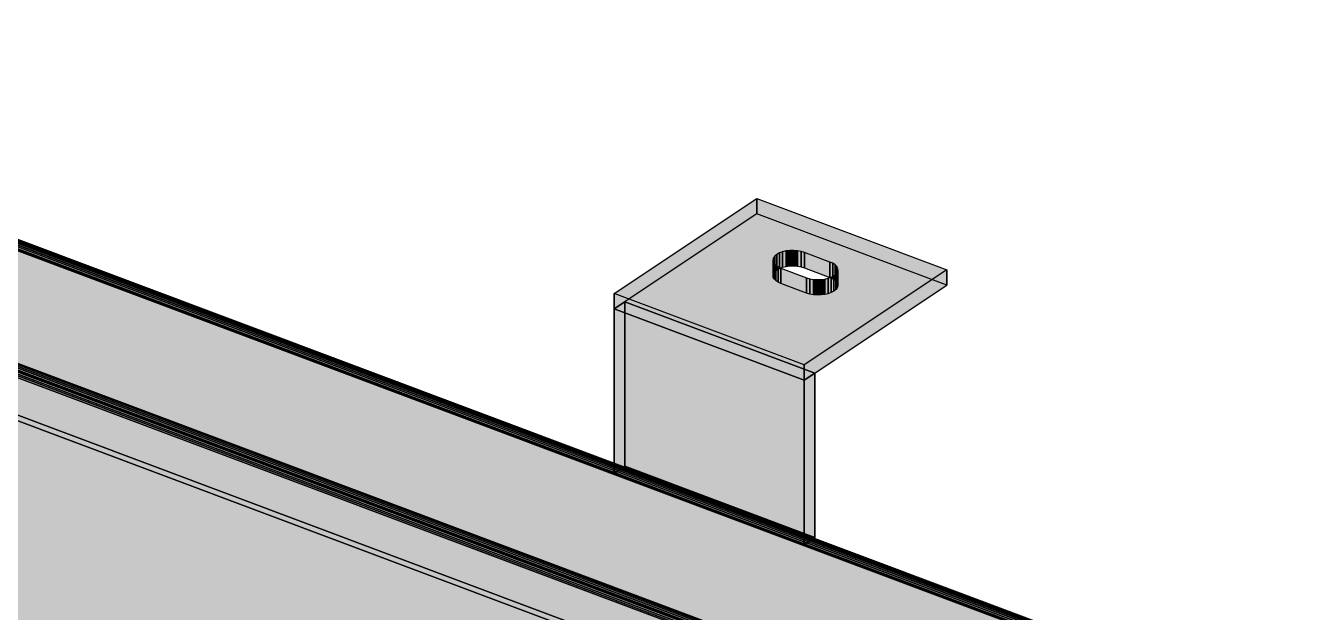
# Model space of a CAD drawing. Header units: millimetres. Extents: x 50 to 612415, y 2 to 4150.
# Drawn here: x 506594.5 to 506881.7, y 3400.5 to 3532.7 of the extents above; entities that cross this region are included whole.
import ezdxf

# ---------------------------------------------------------------- set-up
doc = ezdxf.new("R2010")
doc.units = ezdxf.units.MM
doc.layers.add('HATCH', color=8, linetype='Continuous', lineweight=9)
doc.layers.add('OUTLINE', color=7, linetype='Continuous', lineweight=25)

msp = doc.modelspace()

# ---------------------------------------------------------------- hatches: boundary and pattern name
at = {"layer": 'HATCH', "true_color": 0x617c87}
for points in [[(506463.463, 3532.508), (506437.09, 3514.926), (508531.174, 2729.645), (508557.547, 2747.227)], [(506438.529, 3512.651), (506464.901, 3530.233), (508556.108, 2746.03), (508529.735, 2728.448)], [(506465.121, 3530.022), (506490.45, 3338.131), (508395.612, 2623.695), (508556.01, 2745.938)], [(506492.302, 3337.242), (506466.973, 3529.133), (508555.973, 2745.758), (508395.575, 2623.515)], [(506438.501, 3512.555), (506438.499, 3512.581), (508529.661, 2728.395), (508529.64, 2728.379)], [(506438.516, 3512.639), (506438.529, 3512.651), (508529.735, 2728.448), (508529.72, 2728.438)], [(506445.4, 3498.899), (506446.603, 3499.701), (508521.501, 2721.614), (508520.298, 2720.812)]]:
    msp.add_hatch(color=145, dxfattribs=at).paths.add_polyline_path(points)
at = {"layer": 'HATCH', "true_color": 0x607b86}
for points in [[(506463.733, 3532.626), (506463.463, 3532.508), (508557.547, 2747.227), (508557.762, 2747.365)], [(506464.901, 3530.233), (506464.918, 3530.24), (508556.122, 2746.039), (508556.108, 2746.03)], [(506465.115, 3530.051), (506465.121, 3530.022), (508556.01, 2745.938), (508556.034, 2745.956)], [(506466.973, 3529.133), (506466.877, 3529.604), (508556.353, 2746.051), (508555.973, 2745.758)], [(506438.507, 3512.528), (506438.501, 3512.555), (508529.64, 2728.379), (508529.618, 2728.362)]]:
    msp.add_hatch(color=155, dxfattribs=at).paths.add_polyline_path(points)
at = {"layer": 'HATCH', "true_color": 0x5f7984}
for points in [[(506464.05, 3532.652), (506463.733, 3532.626), (508557.762, 2747.365), (508557.914, 2747.453)], [(506464.918, 3530.24), (506464.938, 3530.242), (508556.131, 2746.044), (508556.122, 2746.039)]]:
    msp.add_hatch(color=155, dxfattribs=at).paths.add_polyline_path(points)
at = {"layer": 'HATCH', "true_color": 0x5d7782}
for points in [[(506464.401, 3532.585), (506464.05, 3532.652), (508557.914, 2747.453), (508557.997, 2747.486)], [(506464.938, 3530.242), (506464.96, 3530.237), (508556.136, 2746.046), (508556.131, 2746.044)], [(506465.091, 3530.112), (506465.105, 3530.081), (508556.057, 2745.975), (508556.078, 2745.992)], [(506466.713, 3530.092), (506466.487, 3530.579), (508557.062, 2746.614), (508556.72, 2746.339)]]:
    msp.add_hatch(color=155, dxfattribs=at).paths.add_polyline_path(points)
at = {"layer": 'HATCH', "true_color": 0x5c7580}
for points in [[(506464.773, 3532.427), (506464.401, 3532.585), (508557.997, 2747.486), (508558.009, 2747.464)], [(506465.073, 3530.141), (506465.091, 3530.112), (508556.078, 2745.992), (508556.097, 2746.007)], [(506466.487, 3530.579), (506466.208, 3531.048), (508557.365, 2746.864), (508557.062, 2746.614)], [(506438.544, 3512.445), (506438.529, 3512.473), (508529.577, 2728.329), (508529.559, 2728.315)]]:
    msp.add_hatch(color=147, dxfattribs=at).paths.add_polyline_path(points)
at = {"layer": 'HATCH', "true_color": 0x59727d}
for points in [[(506465.154, 3532.185), (506464.773, 3532.427), (508558.009, 2747.464), (508557.948, 2747.387)], [(506464.983, 3530.227), (506465.007, 3530.212), (508556.133, 2746.04), (508556.137, 2746.045)]]:
    msp.add_hatch(color=147, dxfattribs=at).paths.add_polyline_path(points)
at = {"layer": 'HATCH', "true_color": 0x576f7a}
for points in [[(506465.528, 3531.866), (506465.154, 3532.185), (508557.948, 2747.387), (508557.816, 2747.258)], [(506465.884, 3531.482), (506465.528, 3531.866), (508557.816, 2747.258), (508557.62, 2747.081)], [(506465.007, 3530.212), (506465.031, 3530.192), (508556.125, 2746.032), (508556.133, 2746.04)], [(506465.031, 3530.192), (506465.053, 3530.168), (508556.113, 2746.021), (508556.125, 2746.032)]]:
    msp.add_hatch(color=147, dxfattribs=at).paths.add_polyline_path(points)
at = {"layer": 'HATCH', "true_color": 0x5b7580}
msp.add_hatch(color=147, dxfattribs=at).paths.add_polyline_path([(506464.96, 3530.237), (506464.983, 3530.227), (508556.137, 2746.045), (508556.136, 2746.046)])
at = {"layer": 'HATCH', "true_color": 0x5a727d}
for points in [[(506465.053, 3530.168), (506465.073, 3530.141), (508556.097, 2746.007), (508556.113, 2746.021)], [(506466.208, 3531.048), (506465.884, 3531.482), (508557.62, 2747.081), (508557.365, 2746.864)]]:
    msp.add_hatch(color=147, dxfattribs=at).paths.add_polyline_path(points)
at = {"layer": 'HATCH', "true_color": 0x5f7985}
for points in [[(506465.105, 3530.081), (506465.115, 3530.051), (508556.034, 2745.956), (508556.057, 2745.975)], [(506466.877, 3529.604), (506466.713, 3530.092), (508556.72, 2746.339), (508556.353, 2746.051)], [(506438.516, 3512.5), (506438.507, 3512.528), (508529.618, 2728.362), (508529.597, 2728.345)]]:
    msp.add_hatch(color=155, dxfattribs=at).paths.add_polyline_path(points)
at = {"layer": 'HATCH', "true_color": 0x627d88}
for points in [[(506436.869, 3514.713), (506436.715, 3514.414), (508530.566, 2729.22), (508530.895, 2729.453)], [(506436.715, 3514.414), (506436.635, 3514.042), (508530.203, 2728.954), (508530.566, 2729.22)], [(506438.499, 3512.581), (506438.501, 3512.604), (508529.682, 2728.411), (508529.661, 2728.395)], [(506438.501, 3512.604), (506438.507, 3512.623), (508529.702, 2728.425), (508529.682, 2728.411)], [(506438.507, 3512.623), (506438.516, 3512.639), (508529.72, 2728.438), (508529.702, 2728.425)]]:
    msp.add_hatch(color=145, dxfattribs=at).paths.add_polyline_path(points)
at = {"layer": 'HATCH', "true_color": 0x617c88}
for points in [[(506437.09, 3514.926), (506436.869, 3514.713), (508530.895, 2729.453), (508531.174, 2729.645)], [(506436.635, 3514.042), (506436.632, 3513.611), (508529.817, 2728.666), (508530.203, 2728.954)]]:
    msp.add_hatch(color=145, dxfattribs=at).paths.add_polyline_path(points)
at = {"layer": 'HATCH', "true_color": 0x617b87}
msp.add_hatch(color=155, dxfattribs=at).paths.add_polyline_path([(506436.632, 3513.611), (506436.705, 3513.136), (508529.425, 2728.366), (508529.817, 2728.666)])
at = {"layer": 'HATCH', "true_color": 0x607a85}
msp.add_hatch(color=155, dxfattribs=at).paths.add_polyline_path([(506436.705, 3513.136), (506436.852, 3512.638), (508529.041, 2728.066), (508529.425, 2728.366)])
at = {"layer": 'HATCH', "true_color": 0x5e7883}
for points in [[(506436.852, 3512.638), (506437.067, 3512.133), (508528.68, 2727.778), (508529.041, 2728.066)], [(506438.529, 3512.473), (506438.516, 3512.5), (508529.597, 2728.345), (508529.577, 2728.329)]]:
    msp.add_hatch(color=155, dxfattribs=at).paths.add_polyline_path(points)
at = {"layer": 'HATCH', "true_color": 0x5c7680}
msp.add_hatch(color=147, dxfattribs=at).paths.add_polyline_path([(506437.067, 3512.133), (506437.341, 3511.643), (508528.356, 2727.513), (508528.68, 2727.778)])
at = {"layer": 'HATCH', "true_color": 0x5b747f}
for points in [[(506437.341, 3511.643), (506445.4, 3498.899), (508520.298, 2720.812), (508528.356, 2727.513)], [(506446.603, 3499.701), (506438.544, 3512.445), (508529.559, 2728.315), (508521.501, 2721.614)]]:
    msp.add_hatch(color=147, dxfattribs=at).paths.add_polyline_path(points)
at = {"layer": 'HATCH', "true_color": 0x46848e}
for points in [[(506759.221, 3490.207), (506727.145, 3468.822), (506727.145, 3472.295), (506759.221, 3493.679)], [(506764.01, 3474.848), (506763.499, 3475.197), (506763.499, 3478.669), (506764.01, 3478.321)], [(506769.914, 3452.784), (506801.991, 3474.169), (506801.991, 3477.641), (506769.914, 3456.256)], [(506776.352, 3475.627), (506776.863, 3475.279), (506776.863, 3478.751), (506776.352, 3479.1)], [(506727.145, 3431.783), (506729.55, 3433.387), (506729.55, 3470.426), (506727.145, 3468.822)], [(506772.32, 3417.349), (506769.914, 3415.745), (506769.914, 3452.784), (506772.32, 3454.388)]]:
    msp.add_hatch(color=145, dxfattribs=at).paths.add_polyline_path(points)
at = {"layer": 'HATCH', "true_color": 0x468f99}
for points in [[(506727.145, 3472.295), (506759.221, 3493.679), (506762.928, 3479.481)], [(506759.221, 3493.679), (506767.534, 3481.995), (506766.67, 3481.976)], [(506759.221, 3493.679), (506768.389, 3481.929), (506767.534, 3481.995)], [(506766.67, 3481.976), (506765.831, 3481.873), (506759.221, 3493.679)], [(506765.831, 3481.873), (506765.047, 3481.69), (506759.221, 3493.679)], [(506765.047, 3481.69), (506764.35, 3481.435), (506759.221, 3493.679)], [(506764.35, 3481.435), (506763.766, 3481.116), (506759.221, 3493.679)], [(506759.221, 3493.679), (506763.766, 3481.116), (506763.317, 3480.746)], [(506759.221, 3493.679), (506763.317, 3480.746), (506763.022, 3480.34)], [(506759.221, 3493.679), (506763.022, 3480.34), (506762.89, 3479.913)], [(506759.221, 3493.679), (506801.991, 3477.641), (506768.389, 3481.929)], [(506759.221, 3493.679), (506762.89, 3479.913), (506762.928, 3479.481)], [(506762.928, 3476.009), (506759.221, 3490.207), (506727.145, 3468.822)], [(506766.67, 3478.504), (506767.534, 3478.522), (506759.221, 3490.207)], [(506767.534, 3478.522), (506768.389, 3478.457), (506759.221, 3490.207)], [(506759.221, 3490.207), (506765.831, 3478.401), (506766.67, 3478.504)], [(506759.221, 3490.207), (506765.047, 3478.218), (506765.831, 3478.401)], [(506759.221, 3490.207), (506764.35, 3477.962), (506765.047, 3478.218)], [(506759.221, 3490.207), (506763.766, 3477.644), (506764.35, 3477.962)], [(506763.317, 3477.274), (506763.766, 3477.644), (506759.221, 3490.207)], [(506763.022, 3476.868), (506763.317, 3477.274), (506759.221, 3490.207)], [(506762.89, 3476.44), (506763.022, 3476.868), (506759.221, 3490.207)], [(506768.389, 3478.457), (506801.991, 3474.169), (506759.221, 3490.207)], [(506762.928, 3476.009), (506762.89, 3476.44), (506759.221, 3490.207)], [(506801.991, 3477.641), (506769.201, 3481.781), (506768.389, 3481.929)], [(506801.991, 3477.641), (506769.941, 3481.557), (506769.201, 3481.781)], [(506801.991, 3477.641), (506775.714, 3479.392), (506769.941, 3481.557)], [(506727.145, 3472.295), (506762.928, 3479.481), (506763.134, 3479.061)], [(506727.145, 3472.295), (506763.134, 3479.061), (506763.499, 3478.669)], [(506727.145, 3472.295), (506763.499, 3478.669), (506764.01, 3478.321)], [(506727.145, 3472.295), (506764.01, 3478.321), (506764.648, 3478.029)], [(506727.145, 3472.295), (506764.648, 3478.029), (506770.422, 3475.863)], [(506768.389, 3478.457), (506769.201, 3478.309), (506801.991, 3474.169)], [(506769.201, 3478.309), (506769.941, 3478.085), (506801.991, 3474.169)], [(506801.991, 3477.641), (506769.914, 3456.256), (506777.341, 3477.08)], [(506769.941, 3478.085), (506775.714, 3475.919), (506801.991, 3474.169)], [(506801.991, 3477.641), (506776.352, 3479.1), (506775.714, 3479.392)], [(506801.991, 3477.641), (506776.863, 3478.751), (506776.352, 3479.1)], [(506801.991, 3477.641), (506777.229, 3478.359), (506776.863, 3478.751)], [(506801.991, 3477.641), (506777.434, 3477.94), (506777.229, 3478.359)], [(506801.991, 3477.641), (506777.341, 3477.08), (506777.472, 3477.508)], [(506801.991, 3477.641), (506777.472, 3477.508), (506777.434, 3477.94)], [(506763.134, 3475.589), (506762.928, 3476.009), (506727.145, 3468.822)], [(506727.145, 3472.295), (506770.422, 3475.863), (506771.161, 3475.639)], [(506727.145, 3472.295), (506771.161, 3475.639), (506771.973, 3475.491)], [(506763.499, 3475.197), (506763.134, 3475.589), (506727.145, 3468.822)], [(506727.145, 3472.295), (506771.973, 3475.491), (506772.828, 3475.426)], [(506727.145, 3472.295), (506772.828, 3475.426), (506773.692, 3475.445)], [(506769.914, 3456.256), (506727.145, 3472.295), (506773.692, 3475.445)], [(506764.01, 3474.848), (506763.499, 3475.197), (506727.145, 3468.822)], [(506764.648, 3474.556), (506764.01, 3474.848), (506727.145, 3468.822)], [(506770.422, 3472.391), (506764.648, 3474.556), (506727.145, 3468.822)], [(506769.914, 3456.256), (506777.045, 3476.674), (506777.341, 3477.08)], [(506769.914, 3456.256), (506776.596, 3476.305), (506777.045, 3476.674)], [(506769.914, 3456.256), (506776.012, 3475.986), (506776.596, 3476.305)], [(506769.914, 3456.256), (506775.315, 3475.73), (506776.012, 3475.986)], [(506769.914, 3456.256), (506774.532, 3475.547), (506775.315, 3475.73)], [(506769.914, 3456.256), (506773.692, 3475.445), (506774.532, 3475.547)], [(506775.714, 3475.919), (506776.352, 3475.627), (506801.991, 3474.169)], [(506776.352, 3475.627), (506776.863, 3475.279), (506801.991, 3474.169)], [(506776.863, 3475.279), (506777.229, 3474.887), (506801.991, 3474.169)], [(506777.229, 3474.887), (506777.434, 3474.467), (506801.991, 3474.169)], [(506777.434, 3474.467), (506777.472, 3474.035), (506801.991, 3474.169)], [(506771.161, 3472.167), (506770.422, 3472.391), (506727.145, 3468.822)], [(506771.973, 3472.019), (506771.161, 3472.167), (506727.145, 3468.822)], [(506772.828, 3471.953), (506771.973, 3472.019), (506727.145, 3468.822)], [(506773.692, 3471.972), (506772.828, 3471.953), (506727.145, 3468.822)], [(506773.692, 3471.972), (506727.145, 3468.822), (506769.914, 3452.784)], [(506777.341, 3473.608), (506769.914, 3452.784), (506801.991, 3474.169)], [(506777.341, 3473.608), (506777.045, 3473.202), (506769.914, 3452.784)], [(506777.045, 3473.202), (506776.596, 3472.832), (506769.914, 3452.784)], [(506776.596, 3472.832), (506776.012, 3472.513), (506769.914, 3452.784)], [(506776.012, 3472.513), (506775.315, 3472.258), (506769.914, 3452.784)], [(506775.315, 3472.258), (506774.532, 3472.075), (506769.914, 3452.784)], [(506774.532, 3472.075), (506773.692, 3471.972), (506769.914, 3452.784)], [(506777.472, 3474.035), (506777.341, 3473.608), (506801.991, 3474.169)], [(506727.145, 3468.822), (506729.55, 3470.426), (506772.32, 3454.388)], [(506727.145, 3468.822), (506772.32, 3454.388), (506769.914, 3452.784)], [(506772.32, 3417.349), (506729.55, 3433.387), (506727.145, 3431.783)], [(506769.914, 3415.745), (506772.32, 3417.349), (506727.145, 3431.783)]]:
    msp.add_hatch(color=135, dxfattribs=at).paths.add_polyline_path(points)
at = {"layer": 'HATCH', "true_color": 0x468690}
for points in [[(506801.991, 3474.169), (506759.221, 3490.207), (506759.221, 3493.679), (506801.991, 3477.641)], [(506764.35, 3477.962), (506765.047, 3478.218), (506765.047, 3481.69), (506764.35, 3481.435)], [(506769.941, 3478.085), (506775.714, 3475.919), (506775.714, 3479.392), (506769.941, 3481.557)], [(506770.422, 3472.391), (506764.648, 3474.556), (506764.648, 3478.029), (506770.422, 3475.863)], [(506776.012, 3472.513), (506775.315, 3472.258), (506775.315, 3475.73), (506776.012, 3475.986)], [(506727.145, 3468.822), (506769.914, 3452.784), (506769.914, 3456.256), (506727.145, 3472.295)], [(506769.914, 3415.745), (506727.145, 3431.783), (506727.145, 3468.822), (506769.914, 3452.784)], [(506729.55, 3433.387), (506772.32, 3417.349), (506772.32, 3454.388), (506729.55, 3470.426)]]:
    msp.add_hatch(color=145, dxfattribs=at).paths.add_polyline_path(points)
at = {"layer": 'HATCH', "true_color": 0x46808a}
for points in [[(506762.89, 3476.44), (506763.022, 3476.868), (506763.022, 3480.34), (506762.89, 3479.913)], [(506777.472, 3474.035), (506777.341, 3473.608), (506777.341, 3477.08), (506777.472, 3477.508)]]:
    msp.add_hatch(color=137, dxfattribs=at).paths.add_polyline_path(points)
at = {"layer": 'HATCH', "true_color": 0x46828c}
for points in [[(506763.022, 3476.868), (506763.317, 3477.274), (506763.317, 3480.746), (506763.022, 3480.34)], [(506777.341, 3473.608), (506777.045, 3473.202), (506777.045, 3476.674), (506777.341, 3477.08)]]:
    msp.add_hatch(color=145, dxfattribs=at).paths.add_polyline_path(points)
at = {"layer": 'HATCH', "true_color": 0x46848d}
for points in [[(506763.317, 3477.274), (506763.766, 3477.644), (506763.766, 3481.116), (506763.317, 3480.746)], [(506777.045, 3473.202), (506776.596, 3472.832), (506776.596, 3476.305), (506777.045, 3476.674)]]:
    msp.add_hatch(color=145, dxfattribs=at).paths.add_polyline_path(points)
at = {"layer": 'HATCH', "true_color": 0x46858f}
for points in [[(506763.766, 3477.644), (506764.35, 3477.962), (506764.35, 3481.435), (506763.766, 3481.116)], [(506776.596, 3472.832), (506776.012, 3472.513), (506776.012, 3475.986), (506776.596, 3476.305)]]:
    msp.add_hatch(color=145, dxfattribs=at).paths.add_polyline_path(points)
at = {"layer": 'HATCH', "true_color": 0x468791}
for points in [[(506765.047, 3478.218), (506765.831, 3478.401), (506765.831, 3481.873), (506765.047, 3481.69)], [(506768.389, 3478.457), (506769.201, 3478.309), (506769.201, 3481.781), (506768.389, 3481.929)], [(506769.201, 3478.309), (506769.941, 3478.085), (506769.941, 3481.557), (506769.201, 3481.781)], [(506771.161, 3472.167), (506770.422, 3472.391), (506770.422, 3475.863), (506771.161, 3475.639)], [(506771.973, 3472.019), (506771.161, 3472.167), (506771.161, 3475.639), (506771.973, 3475.491)], [(506775.315, 3472.258), (506774.532, 3472.075), (506774.532, 3475.547), (506775.315, 3475.73)]]:
    msp.add_hatch(color=145, dxfattribs=at).paths.add_polyline_path(points)
at = {"layer": 'HATCH', "true_color": 0x468892}
for points in [[(506765.831, 3478.401), (506766.67, 3478.504), (506766.67, 3481.976), (506765.831, 3481.873)], [(506766.67, 3478.504), (506767.534, 3478.522), (506767.534, 3481.995), (506766.67, 3481.976)], [(506767.534, 3478.522), (506768.389, 3478.457), (506768.389, 3481.929), (506767.534, 3481.995)], [(506772.828, 3471.953), (506771.973, 3472.019), (506771.973, 3475.491), (506772.828, 3475.426)], [(506773.692, 3471.972), (506772.828, 3471.953), (506772.828, 3475.426), (506773.692, 3475.445)], [(506774.532, 3472.075), (506773.692, 3471.972), (506773.692, 3475.445), (506774.532, 3475.547)]]:
    msp.add_hatch(color=145, dxfattribs=at).paths.add_polyline_path(points)
at = {"layer": 'HATCH', "true_color": 0x467f89}
for points in [[(506762.928, 3476.009), (506762.89, 3476.44), (506762.89, 3479.913), (506762.928, 3479.481)], [(506777.434, 3474.467), (506777.472, 3474.035), (506777.472, 3477.508), (506777.434, 3477.94)]]:
    msp.add_hatch(color=137, dxfattribs=at).paths.add_polyline_path(points)
at = {"layer": 'HATCH', "true_color": 0x46818b}
for points in [[(506763.134, 3475.589), (506762.928, 3476.009), (506762.928, 3479.481), (506763.134, 3479.061)], [(506777.229, 3474.887), (506777.434, 3474.467), (506777.434, 3477.94), (506777.229, 3478.359)]]:
    msp.add_hatch(color=137, dxfattribs=at).paths.add_polyline_path(points)
at = {"layer": 'HATCH', "true_color": 0x46838c}
for points in [[(506763.499, 3475.197), (506763.134, 3475.589), (506763.134, 3479.061), (506763.499, 3478.669)], [(506776.863, 3475.279), (506777.229, 3474.887), (506777.229, 3478.359), (506776.863, 3478.751)]]:
    msp.add_hatch(color=145, dxfattribs=at).paths.add_polyline_path(points)
at = {"layer": 'HATCH', "true_color": 0x46868f}
for points in [[(506764.648, 3474.556), (506764.01, 3474.848), (506764.01, 3478.321), (506764.648, 3478.029)], [(506775.714, 3475.919), (506776.352, 3475.627), (506776.352, 3479.1), (506775.714, 3479.392)]]:
    msp.add_hatch(color=145, dxfattribs=at).paths.add_polyline_path(points)

# ---------------------------------------------------------------- linework, layer by layer
at = {"layer": 'OUTLINE', "color": 139, "true_color": 0x42544a}
for p, q in [((506463.463, 3532.508), (508557.547, 2747.227)), ((508557.547, 2747.227), (506463.463, 3532.508)), ((506463.733, 3532.626), (508557.762, 2747.365)), ((508557.762, 2747.365), (506463.733, 3532.626)), ((506464.05, 3532.652), (508557.914, 2747.453)), ((508557.914, 2747.453), (506464.05, 3532.652)), ((506464.401, 3532.585), (508557.997, 2747.486)), ((508557.997, 2747.486), (506464.401, 3532.585)), ((506464.773, 3532.427), (508558.009, 2747.464)), ((508558.009, 2747.464), (506464.773, 3532.427)), ((506465.154, 3532.185), (508557.948, 2747.387)), ((508557.948, 2747.387), (506465.154, 3532.185)), ((506465.528, 3531.866), (508557.816, 2747.258)), ((508557.816, 2747.258), (506465.528, 3531.866)), ((508556.108, 2746.03), (506464.901, 3530.233)), ((506464.901, 3530.233), (508556.108, 2746.03)), ((508556.122, 2746.039), (506464.918, 3530.24)), ((506464.918, 3530.24), (508556.122, 2746.039)), ((508556.131, 2746.044), (506464.938, 3530.242)), ((506464.938, 3530.242), (508556.131, 2746.044)), ((508556.136, 2746.046), (506464.96, 3530.237)), ((506464.96, 3530.237), (508556.136, 2746.046)), ((508556.137, 2746.045), (506464.983, 3530.227)), ((506464.983, 3530.227), (508556.137, 2746.045)), ((508556.133, 2746.04), (506465.007, 3530.212)), ((506465.007, 3530.212), (508556.133, 2746.04)), ((508556.125, 2746.032), (506465.031, 3530.192)), ((506465.031, 3530.192), (508556.125, 2746.032)), ((508556.113, 2746.021), (506465.053, 3530.168)), ((506465.053, 3530.168), (508556.113, 2746.021)), ((508556.097, 2746.007), (506465.073, 3530.141)), ((506465.073, 3530.141), (508556.097, 2746.007)), ((508556.078, 2745.992), (506465.091, 3530.112)), ((506465.091, 3530.112), (508556.078, 2745.992)), ((508556.057, 2745.975), (506465.105, 3530.081)), ((506465.105, 3530.081), (508556.057, 2745.975)), ((508556.034, 2745.956), (506465.115, 3530.051)), ((506465.115, 3530.051), (508556.034, 2745.956)), ((506465.121, 3530.022), (508556.01, 2745.938)), ((508556.01, 2745.938), (506465.121, 3530.022)), ((506465.884, 3531.482), (508557.62, 2747.081)), ((508557.62, 2747.081), (506465.884, 3531.482)), ((506466.208, 3531.048), (508557.365, 2746.864)), ((508557.365, 2746.864), (506466.208, 3531.048)), ((506466.487, 3530.579), (508557.062, 2746.614)), ((508557.062, 2746.614), (506466.487, 3530.579)), ((506466.713, 3530.092), (508556.72, 2746.339)), ((508556.72, 2746.339), (506466.713, 3530.092)), ((506466.877, 3529.604), (508556.353, 2746.051)), ((508556.353, 2746.051), (506466.877, 3529.604)), ((508555.973, 2745.758), (506466.973, 3529.133)), ((506466.973, 3529.133), (508555.973, 2745.758)), ((506436.869, 3514.713), (508530.895, 2729.453)), ((508530.895, 2729.453), (506436.869, 3514.713)), ((506437.09, 3514.926), (508531.174, 2729.645)), ((508531.174, 2729.645), (506437.09, 3514.926)), ((506436.632, 3513.611), (508529.817, 2728.666)), ((508529.817, 2728.666), (506436.632, 3513.611)), ((506436.635, 3514.042), (508530.203, 2728.954)), ((508530.203, 2728.954), (506436.635, 3514.042)), ((508529.425, 2728.366), (506436.705, 3513.136)), ((506436.705, 3513.136), (508529.425, 2728.366)), ((506436.715, 3514.414), (508530.566, 2729.22)), ((508530.566, 2729.22), (506436.715, 3514.414)), ((508529.041, 2728.066), (506436.852, 3512.638)), ((506436.852, 3512.638), (508529.041, 2728.066)), ((508528.68, 2727.778), (506437.067, 3512.133)), ((506437.067, 3512.133), (508528.68, 2727.778)), ((508528.356, 2727.513), (506437.341, 3511.643)), ((506437.341, 3511.643), (508528.356, 2727.513)), ((508529.661, 2728.395), (506438.499, 3512.581)), ((506438.499, 3512.581), (508529.661, 2728.395)), ((508529.682, 2728.411), (506438.501, 3512.604)), ((506438.501, 3512.604), (508529.682, 2728.411)), ((508529.64, 2728.379), (506438.501, 3512.555)), ((506438.501, 3512.555), (508529.64, 2728.379)), ((508529.702, 2728.425), (506438.507, 3512.623)), ((506438.507, 3512.623), (508529.702, 2728.425)), ((506438.507, 3512.528), (508529.618, 2728.362)), ((508529.618, 2728.362), (506438.507, 3512.528)), ((508529.72, 2728.438), (506438.516, 3512.639)), ((506438.516, 3512.639), (508529.72, 2728.438)), ((506438.516, 3512.5), (508529.597, 2728.345)), ((508529.597, 2728.345), (506438.516, 3512.5)), ((508529.735, 2728.448), (506438.529, 3512.651)), ((506438.529, 3512.651), (508529.735, 2728.448)), ((506438.529, 3512.473), (508529.577, 2728.329)), ((508529.577, 2728.329), (506438.529, 3512.473)), ((506438.544, 3512.445), (508529.559, 2728.315)), ((508529.559, 2728.315), (506438.544, 3512.445)), ((508520.298, 2720.812), (506445.4, 3498.899)), ((506445.4, 3498.899), (508520.298, 2720.812)), ((506446.603, 3499.701), (508521.501, 2721.614)), ((508521.501, 2721.614), (506446.603, 3499.701)), ((506727.145, 3472.295), (506759.221, 3493.679)), ((506727.145, 3472.295), (506759.221, 3493.679)), ((506759.221, 3490.207), (506759.221, 3493.679)), ((506759.221, 3493.679), (506801.991, 3477.641)), ((506759.221, 3493.679), (506801.991, 3477.641)), ((506759.221, 3493.679), (506759.221, 3490.207)), ((506759.221, 3490.207), (506727.145, 3468.822)), ((506759.221, 3490.207), (506727.145, 3468.822)), ((506801.991, 3474.169), (506759.221, 3490.207)), ((506801.991, 3474.169), (506759.221, 3490.207)), ((506763.022, 3480.34), (506762.89, 3479.913)), ((506763.022, 3480.34), (506762.89, 3479.913)), ((506763.317, 3480.746), (506763.022, 3480.34)), ((506763.317, 3480.746), (506763.022, 3480.34)), ((506763.022, 3480.34), (506763.022, 3476.868)), ((506763.022, 3476.868), (506763.022, 3480.34)), ((506763.766, 3481.116), (506763.317, 3480.746)), ((506763.766, 3481.116), (506763.317, 3480.746)), ((506763.317, 3480.746), (506763.317, 3477.274)), ((506763.317, 3477.274), (506763.317, 3480.746)), ((506764.35, 3481.435), (506763.766, 3481.116)), ((506764.35, 3481.435), (506763.766, 3481.116)), ((506763.766, 3481.116), (506763.766, 3477.644)), ((506763.766, 3477.644), (506763.766, 3481.116)), ((506765.047, 3481.69), (506764.35, 3481.435)), ((506765.047, 3481.69), (506764.35, 3481.435)), ((506764.35, 3481.435), (506764.35, 3477.962)), ((506764.35, 3477.962), (506764.35, 3481.435)), ((506765.831, 3481.873), (506765.047, 3481.69)), ((506765.831, 3481.873), (506765.047, 3481.69)), ((506765.047, 3481.69), (506765.047, 3478.218)), ((506765.047, 3478.218), (506765.047, 3481.69)), ((506766.67, 3481.976), (506765.831, 3481.873)), ((506766.67, 3481.976), (506765.831, 3481.873)), ((506765.831, 3481.873), (506765.831, 3478.401)), ((506765.831, 3478.401), (506765.831, 3481.873)), ((506767.534, 3481.995), (506766.67, 3481.976)), ((506767.534, 3481.995), (506766.67, 3481.976)), ((506766.67, 3481.976), (506766.67, 3478.504)), ((506766.67, 3478.504), (506766.67, 3481.976)), ((506768.389, 3481.929), (506767.534, 3481.995)), ((506767.534, 3478.522), (506767.534, 3481.995)), ((506768.389, 3481.929), (506767.534, 3481.995)), ((506767.534, 3481.995), (506767.534, 3478.522)), ((506768.389, 3478.457), (506768.389, 3481.929)), ((506769.201, 3481.781), (506768.389, 3481.929)), ((506768.389, 3481.929), (506768.389, 3478.457)), ((506769.201, 3481.781), (506768.389, 3481.929)), ((506769.201, 3478.309), (506769.201, 3481.781)), ((506769.941, 3481.557), (506769.201, 3481.781)), ((506769.201, 3481.781), (506769.201, 3478.309)), ((506769.941, 3481.557), (506769.201, 3481.781)), ((506769.941, 3478.085), (506769.941, 3481.557)), ((506775.714, 3479.392), (506769.941, 3481.557)), ((506769.941, 3481.557), (506769.941, 3478.085)), ((506775.714, 3479.392), (506769.941, 3481.557)), ((506762.89, 3479.913), (506762.928, 3479.481)), ((506762.89, 3479.913), (506762.89, 3476.44)), ((506762.89, 3476.44), (506762.89, 3479.913)), ((506762.89, 3479.913), (506762.928, 3479.481)), ((506762.928, 3479.481), (506762.928, 3476.009)), ((506762.928, 3476.009), (506762.928, 3479.481)), ((506762.928, 3479.481), (506763.134, 3479.061)), ((506762.928, 3479.481), (506763.134, 3479.061)), ((506763.022, 3476.868), (506763.317, 3477.274)), ((506763.022, 3476.868), (506763.317, 3477.274)), ((506763.134, 3479.061), (506763.134, 3475.589)), ((506763.134, 3475.589), (506763.134, 3479.061)), ((506763.134, 3479.061), (506763.499, 3478.669)), ((506763.134, 3479.061), (506763.499, 3478.669)), ((506763.317, 3477.274), (506763.766, 3477.644)), ((506763.317, 3477.274), (506763.766, 3477.644)), ((506763.499, 3478.669), (506763.499, 3475.197)), ((506763.499, 3475.197), (506763.499, 3478.669)), ((506763.499, 3478.669), (506764.01, 3478.321)), ((506763.499, 3478.669), (506764.01, 3478.321)), ((506763.766, 3477.644), (506764.35, 3477.962)), ((506763.766, 3477.644), (506764.35, 3477.962)), ((506764.01, 3478.321), (506764.01, 3474.848)), ((506764.01, 3474.848), (506764.01, 3478.321)), ((506764.01, 3478.321), (506764.648, 3478.029)), ((506764.01, 3478.321), (506764.648, 3478.029)), ((506764.35, 3477.962), (506765.047, 3478.218)), ((506764.35, 3477.962), (506765.047, 3478.218)), ((506764.648, 3478.029), (506764.648, 3474.556)), ((506764.648, 3474.556), (506764.648, 3478.029)), ((506764.648, 3478.029), (506770.422, 3475.863)), ((506764.648, 3478.029), (506770.422, 3475.863)), ((506765.047, 3478.218), (506765.831, 3478.401)), ((506765.047, 3478.218), (506765.831, 3478.401)), ((506765.831, 3478.401), (506766.67, 3478.504)), ((506765.831, 3478.401), (506766.67, 3478.504)), ((506766.67, 3478.504), (506767.534, 3478.522)), ((506766.67, 3478.504), (506767.534, 3478.522)), ((506767.534, 3478.522), (506768.389, 3478.457)), ((506767.534, 3478.522), (506768.389, 3478.457)), ((506768.389, 3478.457), (506769.201, 3478.309)), ((506768.389, 3478.457), (506769.201, 3478.309)), ((506769.201, 3478.309), (506769.941, 3478.085)), ((506769.201, 3478.309), (506769.941, 3478.085)), ((506801.991, 3477.641), (506769.914, 3456.256)), ((506801.991, 3477.641), (506769.914, 3456.256)), ((506769.941, 3478.085), (506775.714, 3475.919)), ((506769.941, 3478.085), (506775.714, 3475.919)), ((506775.714, 3475.919), (506775.714, 3479.392)), ((506776.352, 3479.1), (506775.714, 3479.392)), ((506775.714, 3479.392), (506775.714, 3475.919)), ((506776.352, 3479.1), (506775.714, 3479.392)), ((506776.352, 3475.627), (506776.352, 3479.1)), ((506776.863, 3478.751), (506776.352, 3479.1)), ((506776.352, 3479.1), (506776.352, 3475.627)), ((506776.863, 3478.751), (506776.352, 3479.1)), ((506776.863, 3475.279), (506776.863, 3478.751)), ((506777.229, 3478.359), (506776.863, 3478.751)), ((506776.863, 3478.751), (506776.863, 3475.279)), ((506777.229, 3478.359), (506776.863, 3478.751)), ((506777.229, 3474.887), (506777.229, 3478.359)), ((506777.434, 3477.94), (506777.229, 3478.359)), ((506777.229, 3478.359), (506777.229, 3474.887)), ((506777.434, 3477.94), (506777.229, 3478.359)), ((506777.341, 3477.08), (506777.472, 3477.508)), ((506777.341, 3477.08), (506777.472, 3477.508)), ((506777.434, 3474.467), (506777.434, 3477.94)), ((506777.472, 3477.508), (506777.434, 3477.94)), ((506777.434, 3477.94), (506777.434, 3474.467)), ((506777.472, 3477.508), (506777.434, 3477.94)), ((506777.472, 3474.035), (506777.472, 3477.508)), ((506777.472, 3477.508), (506777.472, 3474.035)), ((506801.991, 3477.641), (506801.991, 3474.169)), ((506801.991, 3474.169), (506801.991, 3477.641)), ((506762.89, 3476.44), (506763.022, 3476.868)), ((506762.89, 3476.44), (506763.022, 3476.868)), ((506762.928, 3476.009), (506762.89, 3476.44)), ((506762.928, 3476.009), (506762.89, 3476.44)), ((506763.134, 3475.589), (506762.928, 3476.009)), ((506763.134, 3475.589), (506762.928, 3476.009)), ((506763.499, 3475.197), (506763.134, 3475.589)), ((506763.499, 3475.197), (506763.134, 3475.589)), ((506764.01, 3474.848), (506763.499, 3475.197)), ((506764.01, 3474.848), (506763.499, 3475.197)), ((506764.648, 3474.556), (506764.01, 3474.848)), ((506764.648, 3474.556), (506764.01, 3474.848)), ((506770.422, 3472.391), (506764.648, 3474.556)), ((506770.422, 3472.391), (506764.648, 3474.556)), ((506770.422, 3475.863), (506770.422, 3472.391)), ((506770.422, 3472.391), (506770.422, 3475.863)), ((506770.422, 3475.863), (506771.161, 3475.639)), ((506770.422, 3475.863), (506771.161, 3475.639)), ((506771.161, 3475.639), (506771.161, 3472.167)), ((506771.161, 3472.167), (506771.161, 3475.639)), ((506771.161, 3475.639), (506771.973, 3475.491)), ((506771.161, 3475.639), (506771.973, 3475.491)), ((506771.973, 3475.491), (506771.973, 3472.019)), ((506771.973, 3472.019), (506771.973, 3475.491)), ((506771.973, 3475.491), (506772.828, 3475.426)), ((506771.973, 3475.491), (506772.828, 3475.426)), ((506772.828, 3475.426), (506773.692, 3475.445)), ((506772.828, 3475.426), (506773.692, 3475.445)), ((506772.828, 3475.426), (506772.828, 3471.953)), ((506772.828, 3471.953), (506772.828, 3475.426)), ((506773.692, 3475.445), (506774.532, 3475.547)), ((506773.692, 3475.445), (506774.532, 3475.547)), ((506773.692, 3471.972), (506773.692, 3475.445)), ((506773.692, 3475.445), (506773.692, 3471.972)), ((506774.532, 3475.547), (506775.315, 3475.73)), ((506774.532, 3475.547), (506775.315, 3475.73)), ((506774.532, 3472.075), (506774.532, 3475.547)), ((506774.532, 3475.547), (506774.532, 3472.075)), ((506775.315, 3475.73), (506776.012, 3475.986)), ((506775.315, 3475.73), (506776.012, 3475.986)), ((506775.315, 3472.258), (506775.315, 3475.73)), ((506775.315, 3475.73), (506775.315, 3472.258)), ((506775.714, 3475.919), (506776.352, 3475.627)), ((506775.714, 3475.919), (506776.352, 3475.627)), ((506776.012, 3475.986), (506776.596, 3476.305)), ((506776.012, 3475.986), (506776.596, 3476.305)), ((506776.012, 3472.513), (506776.012, 3475.986)), ((506776.012, 3475.986), (506776.012, 3472.513)), ((506776.352, 3475.627), (506776.863, 3475.279)), ((506776.352, 3475.627), (506776.863, 3475.279)), ((506776.596, 3476.305), (506777.045, 3476.674)), ((506776.596, 3476.305), (506777.045, 3476.674)), ((506776.596, 3472.832), (506776.596, 3476.305)), ((506776.596, 3476.305), (506776.596, 3472.832)), ((506776.863, 3475.279), (506777.229, 3474.887)), ((506776.863, 3475.279), (506777.229, 3474.887)), ((506777.045, 3476.674), (506777.341, 3477.08)), ((506777.045, 3476.674), (506777.341, 3477.08)), ((506777.045, 3473.202), (506777.045, 3476.674)), ((506777.045, 3476.674), (506777.045, 3473.202)), ((506777.229, 3474.887), (506777.434, 3474.467)), ((506777.229, 3474.887), (506777.434, 3474.467)), ((506777.341, 3473.608), (506777.341, 3477.08)), ((506777.341, 3477.08), (506777.341, 3473.608)), ((506777.434, 3474.467), (506777.472, 3474.035)), ((506777.434, 3474.467), (506777.472, 3474.035)), ((506727.145, 3468.822), (506727.145, 3472.295)), ((506769.914, 3456.256), (506727.145, 3472.295)), ((506769.914, 3456.256), (506727.145, 3472.295)), ((506727.145, 3472.295), (506727.145, 3468.822)), ((506769.914, 3452.784), (506801.991, 3474.169)), ((506769.914, 3452.784), (506801.991, 3474.169)), ((506771.161, 3472.167), (506770.422, 3472.391)), ((506771.161, 3472.167), (506770.422, 3472.391)), ((506771.973, 3472.019), (506771.161, 3472.167)), ((506771.973, 3472.019), (506771.161, 3472.167)), ((506772.828, 3471.953), (506771.973, 3472.019)), ((506772.828, 3471.953), (506771.973, 3472.019)), ((506773.692, 3471.972), (506772.828, 3471.953)), ((506773.692, 3471.972), (506772.828, 3471.953)), ((506774.532, 3472.075), (506773.692, 3471.972)), ((506774.532, 3472.075), (506773.692, 3471.972)), ((506775.315, 3472.258), (506774.532, 3472.075)), ((506775.315, 3472.258), (506774.532, 3472.075)), ((506776.012, 3472.513), (506775.315, 3472.258)), ((506776.012, 3472.513), (506775.315, 3472.258)), ((506776.596, 3472.832), (506776.012, 3472.513)), ((506776.596, 3472.832), (506776.012, 3472.513)), ((506777.045, 3473.202), (506776.596, 3472.832)), ((506777.045, 3473.202), (506776.596, 3472.832)), ((506777.341, 3473.608), (506777.045, 3473.202)), ((506777.341, 3473.608), (506777.045, 3473.202)), ((506777.472, 3474.035), (506777.341, 3473.608)), ((506777.472, 3474.035), (506777.341, 3473.608)), ((506729.55, 3470.426), (506727.145, 3468.822)), ((506727.145, 3468.822), (506729.55, 3470.426)), ((506727.145, 3468.822), (506727.145, 3431.783)), ((506727.145, 3431.783), (506727.145, 3468.822)), ((506727.145, 3468.822), (506769.914, 3452.784)), ((506727.145, 3468.822), (506769.914, 3452.784)), ((506727.145, 3468.822), (506769.914, 3452.784)), ((506769.914, 3452.784), (506727.145, 3468.822)), ((506729.55, 3433.387), (506729.55, 3470.426)), ((506772.32, 3454.388), (506729.55, 3470.426)), ((506729.55, 3470.426), (506729.55, 3433.387)), ((506729.55, 3470.426), (506772.32, 3454.388)), ((506769.914, 3456.256), (506769.914, 3452.784)), ((506769.914, 3452.784), (506769.914, 3456.256)), ((506769.914, 3452.784), (506772.32, 3454.388)), ((506772.32, 3454.388), (506769.914, 3452.784)), ((506772.32, 3417.349), (506772.32, 3454.388)), ((506772.32, 3454.388), (506772.32, 3417.349)), ((506769.914, 3452.784), (506769.914, 3415.745)), ((506769.914, 3415.745), (506769.914, 3452.784)), ((506729.55, 3433.387), (506727.145, 3431.783)), ((506727.145, 3431.783), (506729.55, 3433.387)), ((506727.145, 3431.783), (506769.914, 3415.745)), ((506769.914, 3415.745), (506727.145, 3431.783)), ((506772.32, 3417.349), (506729.55, 3433.387)), ((506729.55, 3433.387), (506772.32, 3417.349)), ((506769.914, 3415.745), (506772.32, 3417.349)), ((506772.32, 3417.349), (506769.914, 3415.745))]:
    msp.add_line(p, q, dxfattribs=at)

doc.saveas('drawing.dxf')
